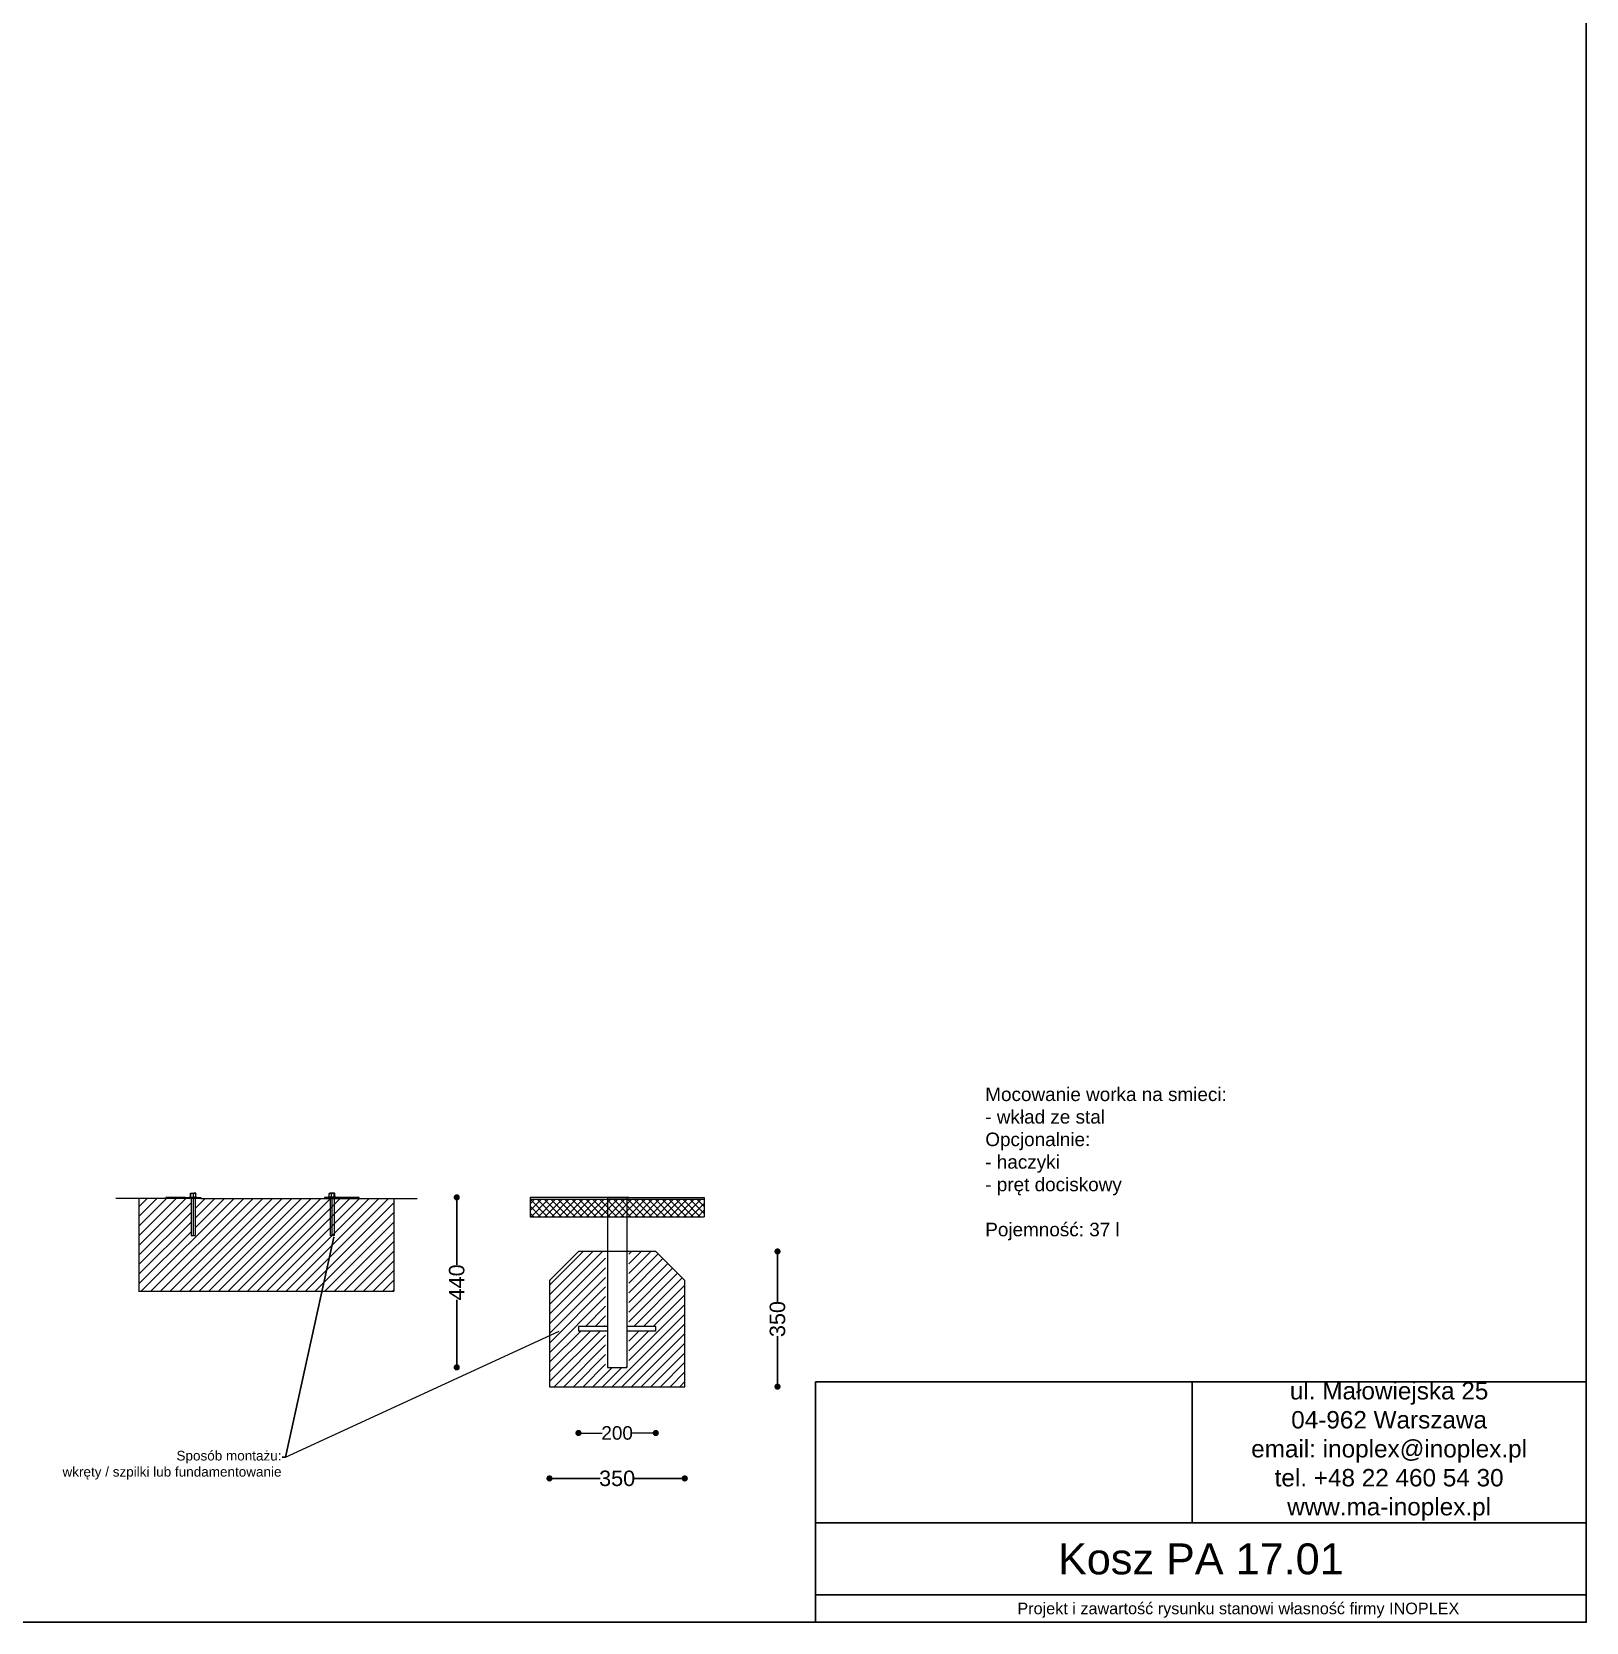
# Model space of a CAD drawing. Header units: millimetres. Extents: x 6404 to 14334, y 16216 to 24449.
# Drawn here: x 10312 to 14334, y 16216 to 20332 of the extents above; entities that cross this region are included whole.
import ezdxf
from ezdxf import colors
from ezdxf.entities.mleader import LeaderData, LeaderLine
from ezdxf.math import Vec2, Vec3

# ---------------------------------------------------------------- set-up
doc = ezdxf.new("R2010")
doc.units = ezdxf.units.MM
doc.header["$LTSCALE"] = 3
doc.layers.add('Krawędzie widoczneARTUR', color=7, linetype='Continuous', lineweight=50)
doc.layers.add('stal', color=7, linetype='Continuous', lineweight=20)
doc.styles.get("Standard").update_dxf_attribs({"font": 'arial.ttf'})
doc.dimstyles.new('MATEUSZ', dxfattribs={"dimtxt": 35, "dimasz": 16, "dimexe": 0.18, "dimexo": 0.0625, "dimgap": 0.09, "dimtad": 0, "dimdec": 0, "dimdsep": 46, "dimtxsty": 'Standard', "dimblk": 'DOT', "dimcen": 0.09, "dimse1": 1, "dimse2": 1, "dimadec": 0, "dimazin": 0, "dimtfac": 1, "dimtdec": 0, "dimtofl": 0, "dimtmove": 0, "dimatfit": 3, "dimfxl": 1, "dimtolj": 1, "dimtzin": 0, "dimlwd": 9, "dimlwe": 9, "dimarcsym": 0})
doc.dimstyles.get("Standard").update_dxf_attribs({"dimtxt": 0.18, "dimasz": 0.18, "dimexe": 0.18, "dimexo": 0.0625, "dimgap": 0.09, "dimtad": 0, "dimtih": 1, "dimtoh": 1, "dimdec": 4, "dimzin": 0, "dimdsep": 46, "dimtxsty": 'Standard', "dimcen": 0.09, "dimadec": 0, "dimazin": 0, "dimtfac": 1, "dimtdec": 4, "dimtofl": 0, "dimtmove": 0, "dimatfit": 3, "dimfxl": 1, "dimtolj": 1, "dimtzin": 0, "dimarcsym": 0})
picture_1 = doc.add_image_def('image1.png', size_in_pixel=(179, 67))

# ---------------------------------------------------------------- blocks, each defined once
blk = doc.blocks.new('_Dot')
at = {"color": 0, "linetype": 'ByBlock', "lineweight": -2}
blk.add_line((-0.5, 0), (-1, 0), dxfattribs=at)
at = {"color": 0, "linetype": 'ByBlock', "const_width": 0.5}
blk.add_lwpolyline([(-0.25, 0, 1), (0.25, 0, 1)], format="xyb", close=True, dxfattribs=at)
blk = doc.blocks.new('*D9')
at = {"color": 0, "lineweight": -2, "transparency": 16777216}
for p, q in [((11667.6, 16588), (11782.4, 16588)), ((11985.6, 16588), (11870.8, 16588))]:
    blk.add_line(p, q, dxfattribs=at)
at = {"layer": 'Defpoints', "color": 0, "transparency": 16777216}
for p in [(11651.6, 16825.5), (12001.6, 16825.5), (12001.6, 16588)]:
    blk.add_point(p, dxfattribs=at)
at = {"color": 0, "lineweight": -2, "transparency": 16777216, "xscale": 16, "yscale": 16, "zscale": 16, "rotation": 180}
blk.add_blockref('_Dot', (11651.6, 16588), dxfattribs=at)
at = {"color": 0, "lineweight": -2, "transparency": 16777216, "xscale": 16, "yscale": 16, "zscale": 16}
blk.add_blockref('_Dot', (12001.6, 16588), dxfattribs=at)
at = {"color": 0, "lineweight": 15, "transparency": 16777216, "insert": (11826.6, 16588), "char_height": 40, "attachment_point": 5}
blk.add_mtext('\\A1;350', dxfattribs=at)
blk = doc.blocks.new('*D10')
at = {"color": 0, "lineweight": -2, "transparency": 16777216}
for p, q in [((12241.6, 17159.5), (12241.6, 17044.7)), ((12241.6, 16841.5), (12241.6, 16956.3))]:
    blk.add_line(p, q, dxfattribs=at)
at = {"layer": 'Defpoints', "color": 0, "transparency": 16777216}
for p in [(12241.6, 17175.5), (12241.6, 17175.5), (12001.6, 16825.5)]:
    blk.add_point(p, dxfattribs=at)
at = {"color": 0, "lineweight": -2, "transparency": 16777216, "xscale": 16, "yscale": 16, "zscale": 16}
for p, rotation in [((12241.6, 17175.5), 90), ((12241.6, 16825.5), 270)]:
    blk.add_blockref('_Dot', p, dxfattribs=dict(at, rotation=rotation))
at = {"color": 0, "lineweight": 15, "transparency": 16777216, "insert": (12241.6, 17000.5), "char_height": 40, "attachment_point": 5, "rotation": 90}
blk.add_mtext('\\A1;350', dxfattribs=at)
blk = doc.blocks.new('*D11')
at = {"color": 0, "lineweight": -2, "transparency": 16777216}
for p, q in [((11411.6, 17299.5), (11411.6, 17140.5)), ((11411.6, 16891.5), (11411.6, 17050.4))]:
    blk.add_line(p, q, dxfattribs=at)
at = {"layer": 'Defpoints', "color": 0, "transparency": 16777216}
for p in [(11851.6, 17315.5), (11411.6, 16875.5), (11849.1, 16875.5)]:
    blk.add_point(p, dxfattribs=at)
at = {"color": 0, "lineweight": -2, "transparency": 16777216, "xscale": 16, "yscale": 16, "zscale": 16}
for p, rotation in [((11411.6, 17315.5), 90), ((11411.6, 16875.5), 270)]:
    blk.add_blockref('_Dot', p, dxfattribs=dict(at, rotation=rotation))
at = {"color": 0, "lineweight": 15, "transparency": 16777216, "insert": (11411.6, 17095.5), "char_height": 40, "attachment_point": 5, "rotation": 90}
blk.add_mtext('\\A1;440', dxfattribs=at)
blk = doc.blocks.new('*D19')
at = {"color": 0, "lineweight": 9, "transparency": 16777216}
for p, q in [((11742.6, 16705.5), (11787.6, 16705.5)), ((11910.6, 16705.5), (11865.6, 16705.5))]:
    blk.add_line(p, q, dxfattribs=at)
at = {"layer": 'Defpoints', "color": 0, "transparency": 16777216}
for p in [(11726.6, 16969.5), (11926.6, 16969.5), (11926.6, 16705.5)]:
    blk.add_point(p, dxfattribs=at)
at = {"color": 0, "lineweight": 9, "transparency": 16777216, "xscale": 16, "yscale": 16, "zscale": 16, "rotation": 180}
blk.add_blockref('_Dot', (11726.6, 16705.5), dxfattribs=at)
at = {"color": 0, "lineweight": 9, "transparency": 16777216, "xscale": 16, "yscale": 16, "zscale": 16}
blk.add_blockref('_Dot', (11926.6, 16705.5), dxfattribs=at)
at = {"color": 0, "transparency": 16777216, "insert": (11826.6, 16705.5), "char_height": 35, "attachment_point": 5}
blk.add_mtext('\\A1;200', dxfattribs=at)

msp = doc.modelspace()

# ---------------------------------------------------------------- hatches: boundary and pattern name
at = {"lineweight": 9}
h = msp.add_hatch(dxfattribs=at)
h.set_pattern_fill('JIS_WOOD', color=256, scale=25)
h.set_pattern_definition([(45, (8147.26, 15349.47), (-12.5, 12.5), [])])
h.paths.add_polyline_path([(11103.8, 17312.5), (11089.1, 17312.5), (10749.1, 17312.5), (10734.4, 17312.5), (10734.4, 17216.4), (10724.1, 17216.4), (10724.1, 17312.5), (10669.1, 17312.5), (10589.1, 17312.5), (10589.1, 17072.5), (11249.1, 17072.5), (11249.1, 17312.5), (11169.1, 17312.5), (11114.1, 17312.5), (11114.1, 17312.5), (11103.8, 17312.4)])
h = msp.add_hatch(dxfattribs=at)
h.set_pattern_fill('ANSI37', color=256, scale=4)
h.set_pattern_definition([(45, (9712.482, 15158.489), (-8.980256, 8.980256), []), (135, (9712.482, 15158.489), (-8.980256, -8.980256), [])])
h.paths.add_polyline_path([(11801.6, 17310.5), (11601.6, 17310.5), (11601.6, 17265.5), (11801.6, 17265.5)])
h.paths.add_polyline_path([(11851.6, 17310.5), (11801.6, 17310.5), (11801.6, 17265.5), (11851.6, 17265.5)])
h.paths.add_polyline_path([(12051.6, 17310.5), (11851.6, 17310.5), (11851.6, 17265.5), (12051.6, 17265.5)])
h = msp.add_hatch(dxfattribs=at)
h.set_pattern_fill('JIS_WOOD', color=256, scale=25)
h.set_pattern_definition([(45, (-5192.43, 4744.464), (-12.5, 12.5), [])])
h.paths.add_polyline_path([(11796.6, 17175.5), (11726.6, 17175.5), (11651.6, 17100.5), (11651.6, 16825.5), (11851.6, 16825.5), (12001.6, 16825.5), (12001.6, 17100.5), (11926.6, 17175.5), (11856.6, 17175.5), (11856.6, 16981.5), (11926.6, 16981.5), (11926.6, 16969.5), (11856.6, 16969.5), (11856.6, 16875.5), (11796.6, 16875.5), (11796.6, 16969.5), (11726.6, 16969.5), (11726.6, 16981.5), (11796.6, 16981.5)])

# ---------------------------------------------------------------- linework, layer by layer
for p, q in [((10669.1, 17312.5), (10529.1, 17312.5)), ((10669.1, 17312.5), (10589.1, 17312.5)), ((10589.1, 17312.5), (10589.1, 17072.5)), ((10709.1, 17315.5), (10659.1, 17315.5)), ((10659.1, 17315.5), (10659.1, 17312.5)), ((10669.1, 17315.5), (10709.1, 17315.5)), ((10669.1, 17315.5), (10749.1, 17315.5)), ((10749.1, 17312.5), (10669.1, 17312.5)), ((10749.1, 17315.5), (10749.1, 17312.5)), ((10749.1, 17315.5), (10749.1, 17312.5)), ((10749.1, 17312.5), (11089.1, 17312.5)), ((11109.1, 17315.5), (11069.1, 17315.5)), ((11069.1, 17315.5), (11069.1, 17312.5)), ((11159.1, 17315.5), (11079.1, 17315.5)), ((11079.1, 17312.5), (11159.1, 17312.5)), ((11149.1, 17315.5), (11099.1, 17315.5)), ((11119.1, 17315.5), (11159.1, 17315.5)), ((11159.1, 17312.5), (11159.1, 17315.5)), ((11159.1, 17312.5), (11309.1, 17312.5)), ((11169.1, 17312.5), (11249.1, 17312.5)), ((11249.1, 17312.5), (11249.1, 17072.5)), ((11801.6, 17315.5), (11601.6, 17315.5)), ((11601.6, 17315.5), (11601.6, 17265.5)), ((11601.6, 17315.5), (11601.6, 17310.5)), ((11601.6, 17310.5), (12051.6, 17310.5)), ((11856.6, 17315.5), (11796.6, 17315.5)), ((11851.6, 17315.5), (11801.6, 17315.5)), ((11801.6, 17315.5), (11851.6, 17315.5)), ((11801.6, 17315.5), (11801.6, 16875.5)), ((11851.6, 17315.5), (12051.6, 17315.5)), ((11851.6, 17315.5), (11851.6, 16875.5)), ((12051.6, 17315.5), (12051.6, 17265.5)), ((11601.6, 17265.5), (12051.6, 17265.5)), ((11651.6, 17100.5), (11726.6, 17175.5)), ((11926.6, 17175.5), (11726.6, 17175.5)), ((12001.6, 17100.5), (11926.6, 17175.5)), ((11651.6, 17100.5), (11651.6, 16825.5)), ((12001.6, 16825.5), (12001.6, 17100.5)), ((10588, 17072.5), (11249.1, 17072.5)), ((11651.6, 16825.5), (11851.6, 16825.5)), ((11851.6, 16825.5), (12001.6, 16825.5))]:
    msp.add_line(p, q, dxfattribs=at)
at = {"lineweight": 15}
msp.add_line((10968.2, 16643.2), (11676.6, 16969.5), dxfattribs=at)
for p, q in [((12340.1, 16473), (12340.1, 16837.6)), ((12533.9, 16837.6), (14334, 16837.6)), ((14334, 16837.6), (14334, 16473)), ((12340.1, 16473), (12340.1, 16215.9)), ((14334, 16473), (12533.9, 16473)), ((14333.8, 16286.4), (12340.1, 16286.4))]:
    msp.add_line(p, q)
msp.add_lwpolyline([(6403.7, 24449), (14334, 24449), (14334, 16215.9), (6403.7, 16215.9)], close=True)
at = {"layer": 'Krawędzie widoczneARTUR', "lineweight": 9}
for p, q in [((10719.1, 17316.4), (10739.4, 17316.4)), ((10719.1, 17316.4), (10719.1, 17315.5)), ((10722.3, 17317.2), (10722.3, 17324.2)), ((10723.1, 17326.7), (10735, 17326.7)), ((10723.4, 17317.2), (10723.4, 17324.2)), ((10724.4, 17316.4), (10724.4, 17315.5)), ((10730.4, 17317.2), (10730.4, 17324.2)), ((10735, 17326.7), (10735.5, 17326.7)), ((10736.3, 17317.2), (10736.3, 17324.2)), ((11099.1, 17316.4), (11078.8, 17316.4)), ((11081.9, 17317.2), (11081.9, 17324.2)), ((11083.2, 17326.7), (11082.6, 17326.7)), ((11095.1, 17326.7), (11083.2, 17326.7)), ((11087.8, 17317.2), (11087.8, 17324.2)), ((11093.8, 17316.4), (11093.8, 17315.5)), ((11094.8, 17317.2), (11094.8, 17324.2)), ((11095.9, 17317.2), (11095.9, 17324.2)), ((11099.1, 17316.4), (11099.1, 17315.5)), ((11726.6, 16981.5), (11726.6, 16969.5)), ((11801.6, 16981.5), (11726.6, 16981.5)), ((11801.6, 16969.5), (11726.6, 16969.5)), ((11926.6, 16981.5), (11851.6, 16981.5)), ((11926.6, 16969.5), (11851.6, 16969.5)), ((11926.6, 16969.5), (11926.6, 16981.5)), ((11801.6, 16875.5), (11851.6, 16875.5)), ((11804.1, 16875.5), (11801.6, 16875.5)), ((11851.6, 16875.5), (11849.1, 16875.5))]:
    msp.add_line(p, q, dxfattribs=at)
at = {"layer": 'Krawędzie widoczneARTUR', "lineweight": 9, "flags": 128}
for points in [[(10722.3, 17324.2), (10722.3, 17324.5), (10722.3, 17324.9), (10722.4, 17325.2), (10722.4, 17325.5), (10722.5, 17325.7), (10722.5, 17325.9), (10722.6, 17326.1), (10722.6, 17326.2), (10722.7, 17326.3), (10722.7, 17326.4), (10722.8, 17326.4), (10722.8, 17326.4), (10722.9, 17326.4), (10723, 17326.4), (10723, 17326.3), (10723.1, 17326.2), (10723.1, 17326.1), (10723.2, 17325.9), (10723.2, 17325.7), (10723.3, 17325.5), (10723.3, 17325.2), (10723.3, 17324.9), (10723.4, 17324.5), (10723.4, 17324.2)], [(10722.3, 17317.2), (10722.3, 17317.1), (10722.3, 17317.1), (10722.3, 17317.1), (10722.3, 17317.1), (10722.3, 17317), (10722.3, 17317), (10722.3, 17317), (10722.3, 17316.9), (10722.3, 17316.9), (10722.3, 17316.9), (10722.3, 17316.8), (10722.3, 17316.8), (10722.3, 17316.8), (10722.3, 17316.7), (10722.4, 17316.7), (10722.4, 17316.7), (10722.4, 17316.6), (10722.4, 17316.6), (10722.4, 17316.6), (10722.4, 17316.5), (10722.4, 17316.5), (10722.4, 17316.5), (10722.4, 17316.5), (10722.5, 17316.4)], [(10723.1, 17326.7), (10722.9, 17326.5), (10722.7, 17326.4)], [(10723.4, 17324.2), (10723.5, 17324.5), (10723.7, 17324.9), (10723.9, 17325.2), (10724.2, 17325.5), (10724.4, 17325.7), (10724.7, 17325.9), (10725.1, 17326.1), (10725.4, 17326.2), (10725.8, 17326.3), (10726.1, 17326.4), (10726.5, 17326.4), (10726.9, 17326.4), (10727.2, 17326.4), (10727.6, 17326.4), (10728, 17326.3), (10728.3, 17326.2), (10728.7, 17326.1), (10729, 17325.9), (10729.3, 17325.7), (10729.6, 17325.5), (10729.9, 17325.2), (10730.1, 17324.9), (10730.3, 17324.5), (10730.4, 17324.2)], [(10723.4, 17317.2), (10723.4, 17317.1), (10723.4, 17317.1), (10723.4, 17317.1), (10723.4, 17317.1), (10723.4, 17317), (10723.4, 17317), (10723.4, 17317), (10723.4, 17316.9), (10723.4, 17316.9), (10723.4, 17316.9), (10723.4, 17316.8), (10723.4, 17316.8), (10723.4, 17316.8), (10723.4, 17316.7), (10723.4, 17316.7), (10723.5, 17316.7), (10723.5, 17316.6), (10723.5, 17316.6), (10723.5, 17316.6), (10723.5, 17316.5), (10723.5, 17316.5), (10723.5, 17316.5), (10723.5, 17316.5), (10723.5, 17316.4)], [(10736.1, 17324.8), (10735.9, 17325.1), (10735.8, 17325.3), (10735.6, 17325.6), (10735.4, 17325.8), (10735.2, 17325.9), (10734.9, 17326.1), (10734.7, 17326.2), (10734.5, 17326.3), (10734.2, 17326.3), (10734, 17326.4), (10733.7, 17326.4), (10733.4, 17326.4), (10733.2, 17326.4), (10732.9, 17326.4), (10732.7, 17326.4), (10732.4, 17326.3), (10732.2, 17326.3), (10731.9, 17326.2), (10731.7, 17326), (10731.4, 17325.8), (10731.1, 17325.5), (10730.8, 17325.1), (10730.6, 17324.7), (10730.4, 17324.2)], [(10730.4, 17317.2), (10730.4, 17317.1), (10730.4, 17317.1), (10730.4, 17317.1), (10730.4, 17317.1), (10730.4, 17317), (10730.4, 17317), (10730.4, 17317), (10730.4, 17316.9), (10730.4, 17316.9), (10730.4, 17316.9), (10730.4, 17316.8), (10730.4, 17316.8), (10730.4, 17316.8), (10730.4, 17316.7), (10730.4, 17316.7), (10730.4, 17316.7), (10730.4, 17316.6), (10730.4, 17316.6), (10730.4, 17316.6), (10730.4, 17316.5), (10730.4, 17316.5), (10730.4, 17316.5), (10730.4, 17316.5), (10730.4, 17316.4)], [(10735.9, 17326.4), (10735.7, 17326.5), (10735.5, 17326.7)], [(10736.3, 17324.2), (10736.3, 17324.3), (10736.3, 17324.5), (10736.3, 17324.6), (10736.3, 17324.7), (10736.3, 17324.9), (10736.2, 17325), (10736.2, 17325.1), (10736.2, 17325.3), (10736.2, 17325.4), (10736.2, 17325.5), (10736.2, 17325.6), (10736.1, 17325.7), (10736.1, 17325.8), (10736.1, 17325.9), (10736.1, 17325.9), (10736.1, 17326), (10736, 17326.1), (10736, 17326.1), (10736, 17326.2), (10736, 17326.2), (10736, 17326.3), (10735.9, 17326.3), (10735.9, 17326.3), (10735.9, 17326.4)], [(10736.1, 17324.8), (10736.1, 17324.8), (10736.1, 17324.7), (10736.1, 17324.7), (10736.1, 17324.7), (10736.1, 17324.7), (10736.1, 17324.6), (10736.2, 17324.6), (10736.2, 17324.6), (10736.2, 17324.6), (10736.2, 17324.5), (10736.2, 17324.5), (10736.2, 17324.5), (10736.2, 17324.5), (10736.2, 17324.4), (10736.2, 17324.4), (10736.2, 17324.4), (10736.2, 17324.4), (10736.3, 17324.3), (10736.3, 17324.3), (10736.3, 17324.3), (10736.3, 17324.2), (10736.3, 17324.2), (10736.3, 17324.2), (10736.3, 17324.2)], [(10736.3, 17317.2), (10736.3, 17317.1), (10736.3, 17317.1), (10736.3, 17317.1), (10736.3, 17317.1), (10736.3, 17317), (10736.3, 17317), (10736.3, 17317), (10736.3, 17316.9), (10736.3, 17316.9), (10736.3, 17316.9), (10736.3, 17316.8), (10736.3, 17316.8), (10736.3, 17316.8), (10736.3, 17316.7), (10736.2, 17316.7), (10736.2, 17316.7), (10736.2, 17316.6), (10736.2, 17316.6), (10736.2, 17316.6), (10736.2, 17316.5), (10736.2, 17316.5), (10736.2, 17316.5), (10736.2, 17316.5), (10736.1, 17316.4)], [(11081.9, 17324.2), (11081.9, 17324.3), (11081.9, 17324.5), (11081.9, 17324.6), (11081.9, 17324.7), (11081.9, 17324.9), (11081.9, 17325), (11081.9, 17325.1), (11081.9, 17325.3), (11082, 17325.4), (11082, 17325.5), (11082, 17325.6), (11082, 17325.7), (11082, 17325.8), (11082.1, 17325.9), (11082.1, 17325.9), (11082.1, 17326), (11082.1, 17326.1), (11082.1, 17326.1), (11082.2, 17326.2), (11082.2, 17326.2), (11082.2, 17326.3), (11082.2, 17326.3), (11082.2, 17326.3), (11082.3, 17326.4)], [(11082.1, 17324.8), (11082.1, 17324.8), (11082.1, 17324.7), (11082, 17324.7), (11082, 17324.7), (11082, 17324.7), (11082, 17324.6), (11082, 17324.6), (11082, 17324.6), (11082, 17324.6), (11082, 17324.5), (11082, 17324.5), (11082, 17324.5), (11081.9, 17324.5), (11081.9, 17324.4), (11081.9, 17324.4), (11081.9, 17324.4), (11081.9, 17324.4), (11081.9, 17324.3), (11081.9, 17324.3), (11081.9, 17324.3), (11081.9, 17324.2), (11081.9, 17324.2), (11081.9, 17324.2), (11081.9, 17324.2)], [(11081.9, 17317.2), (11081.9, 17317.1), (11081.9, 17317.1), (11081.9, 17317.1), (11081.9, 17317.1), (11081.9, 17317), (11081.9, 17317), (11081.9, 17317), (11081.9, 17316.9), (11081.9, 17316.9), (11081.9, 17316.9), (11081.9, 17316.8), (11081.9, 17316.8), (11081.9, 17316.8), (11081.9, 17316.7), (11081.9, 17316.7), (11081.9, 17316.7), (11081.9, 17316.6), (11081.9, 17316.6), (11082, 17316.6), (11082, 17316.5), (11082, 17316.5), (11082, 17316.5), (11082, 17316.5), (11082, 17316.4)], [(11082.1, 17324.8), (11082.2, 17325.1), (11082.4, 17325.3), (11082.6, 17325.6), (11082.8, 17325.8), (11083, 17325.9), (11083.2, 17326.1), (11083.4, 17326.2), (11083.7, 17326.3), (11083.9, 17326.3), (11084.2, 17326.4), (11084.5, 17326.4), (11084.7, 17326.4), (11085, 17326.4), (11085.2, 17326.4), (11085.5, 17326.4), (11085.7, 17326.3), (11086, 17326.3), (11086.2, 17326.2), (11086.5, 17326), (11086.8, 17325.8), (11087.1, 17325.5), (11087.4, 17325.1), (11087.6, 17324.7), (11087.8, 17324.2)], [(11082.3, 17326.4), (11082.4, 17326.5), (11082.6, 17326.7)], [(11094.8, 17324.2), (11094.6, 17324.5), (11094.5, 17324.9), (11094.2, 17325.2), (11094, 17325.5), (11093.7, 17325.7), (11093.4, 17325.9), (11093.1, 17326.1), (11092.7, 17326.2), (11092.4, 17326.3), (11092, 17326.4), (11091.7, 17326.4), (11091.3, 17326.4), (11090.9, 17326.4), (11090.5, 17326.4), (11090.2, 17326.3), (11089.8, 17326.2), (11089.5, 17326.1), (11089.1, 17325.9), (11088.8, 17325.7), (11088.5, 17325.5), (11088.3, 17325.2), (11088.1, 17324.9), (11087.9, 17324.5), (11087.8, 17324.2)], [(11087.8, 17317.2), (11087.8, 17317.1), (11087.8, 17317.1), (11087.8, 17317.1), (11087.8, 17317.1), (11087.8, 17317), (11087.8, 17317), (11087.8, 17317), (11087.8, 17316.9), (11087.8, 17316.9), (11087.8, 17316.9), (11087.8, 17316.8), (11087.8, 17316.8), (11087.8, 17316.8), (11087.8, 17316.7), (11087.8, 17316.7), (11087.8, 17316.7), (11087.8, 17316.6), (11087.8, 17316.6), (11087.8, 17316.6), (11087.8, 17316.5), (11087.8, 17316.5), (11087.8, 17316.5), (11087.8, 17316.5), (11087.8, 17316.4)], [(11094.8, 17317.2), (11094.8, 17317.1), (11094.8, 17317.1), (11094.8, 17317.1), (11094.8, 17317.1), (11094.8, 17317), (11094.8, 17317), (11094.8, 17317), (11094.7, 17316.9), (11094.7, 17316.9), (11094.7, 17316.9), (11094.7, 17316.8), (11094.7, 17316.8), (11094.7, 17316.8), (11094.7, 17316.7), (11094.7, 17316.7), (11094.7, 17316.7), (11094.7, 17316.6), (11094.7, 17316.6), (11094.7, 17316.6), (11094.7, 17316.5), (11094.7, 17316.5), (11094.7, 17316.5), (11094.6, 17316.5), (11094.6, 17316.4)], [(11095.9, 17324.2), (11095.8, 17324.5), (11095.8, 17324.9), (11095.8, 17325.2), (11095.7, 17325.5), (11095.7, 17325.7), (11095.6, 17325.9), (11095.6, 17326.1), (11095.5, 17326.2), (11095.5, 17326.3), (11095.4, 17326.4), (11095.4, 17326.4), (11095.3, 17326.4), (11095.3, 17326.4), (11095.2, 17326.4), (11095.1, 17326.3), (11095.1, 17326.2), (11095, 17326.1), (11095, 17325.9), (11094.9, 17325.7), (11094.9, 17325.5), (11094.8, 17325.2), (11094.8, 17324.9), (11094.8, 17324.5), (11094.8, 17324.2)], [(11095.1, 17326.7), (11095.3, 17326.5), (11095.5, 17326.4)], [(11095.9, 17317.2), (11095.9, 17317.1), (11095.9, 17317.1), (11095.9, 17317.1), (11095.9, 17317.1), (11095.9, 17317), (11095.9, 17317), (11095.9, 17317), (11095.8, 17316.9), (11095.8, 17316.9), (11095.8, 17316.9), (11095.8, 17316.8), (11095.8, 17316.8), (11095.8, 17316.8), (11095.8, 17316.7), (11095.8, 17316.7), (11095.8, 17316.7), (11095.8, 17316.6), (11095.8, 17316.6), (11095.8, 17316.6), (11095.8, 17316.5), (11095.7, 17316.5), (11095.7, 17316.5), (11095.7, 17316.5), (11095.7, 17316.4)]]:
    msp.add_lwpolyline(points, dxfattribs=at)
at = {"layer": 'stal', "lineweight": 9}
for p, q in [((10719.1, 17315.5), (10724.1, 17315.5)), ((10724.1, 17315.5), (10724.1, 17216.4)), ((10724.1, 17315.5), (10729.4, 17315.5)), ((10729.4, 17315.5), (10729.4, 17216.4)), ((10736.1, 17316.4), (10733.1, 17316.4)), ((10739.4, 17315.5), (10734.4, 17315.5)), ((10734.4, 17315.5), (10734.4, 17216.4)), ((10739.4, 17316.4), (10739.4, 17315.5)), ((11078.8, 17316.4), (11078.8, 17315.5)), ((11078.8, 17315.5), (11083.8, 17315.5)), ((11082, 17316.4), (11085, 17316.4)), ((11083.8, 17315.5), (11083.8, 17216.4)), ((11094.1, 17315.5), (11088.8, 17315.5)), ((11088.8, 17315.5), (11088.8, 17216.4)), ((11099.1, 17315.5), (11094.1, 17315.5)), ((11094.1, 17315.5), (11094.1, 17216.4)), ((10724.1, 17216.4), (10734.4, 17216.4)), ((11094.1, 17216.4), (11083.8, 17216.4))]:
    msp.add_line(p, q, dxfattribs=at)

# ---------------------------------------------------------------- texts
for s, width, gutter_width, heights, insert, char_height, attachment_point in [('Mocowanie worka na smieci:\\P- wkład ze stal\\POpcjonalnie:\\P- haczyki\\P- pręt dociskowy\\P\\PPojemność: 37 l', 1077.823, 1, [0], (12779.2, 17599.8), 35, 1), ('ul. Małowiejska 25\\P04-962 Warszawa\\Pemail: inoplex@inoplex.pl\\Ptel. +48 22 460 54 30\\Pwww.ma-inoplex.pl', 1019.877, 1, [432.7], (13824.1, 16658.1), 45, 5), ('Kosz PA 17.01', 1993.625, 1, [0], (13337, 16379.2), 80, 5), ('Projekt i zawartość rysunku stanowi własność firmy INOPLEX ', 1800.088, 12.5, [70.5], (13434, 16247), 30, 5)]:
    msp.add_mtext_dynamic_manual_height_columns(s, width=width, gutter_width=gutter_width, heights=heights, dxfattribs=dict(insert=insert, char_height=char_height, attachment_point=attachment_point))

# ---------------------------------------------------------------- dimensions: what is measured, and where the dimension line sits
at = {"lineweight": 15}
for base, p1, p2, picture, middle in [((11411.6, 16875.5), (11851.6, 17315.5), (11849.1, 16875.5), '*D11', (11411.6, 17095.5)), ((12241.6, 17175.5), (12001.6, 16825.5), (12241.6, 17175.5), '*D10', (12241.6, 17000.5))]:
    dim = msp.add_linear_dim(base=base, p1=p1, p2=p2, angle=90, dimstyle='Standard', override={"dimtxt": 40, "dimasz": 16, "dimtih": 0, "dimtoh": 0, "dimdec": 0, "dimblk": 'Dot', "dimse1": 1, "dimse2": 1, "dimtdec": 0}, dxfattribs=at)
    dim.commit()
    dim.dimension.update_dxf_attribs({"geometry": picture, "text_midpoint": middle})
dim = msp.add_linear_dim(base=(11926.6, 16705.5), p1=(11726.6, 16969.5), p2=(11926.6, 16969.5), dimstyle='MATEUSZ')
dim.commit()
dim.dimension.update_dxf_attribs({"geometry": '*D19', "text_midpoint": (11826.6, 16705.5)})
dim = msp.add_linear_dim(base=(12001.6, 16588), p1=(11651.6, 16825.5), p2=(12001.6, 16825.5), dimstyle='Standard', override={"dimtxt": 40, "dimasz": 16, "dimtih": 0, "dimtoh": 0, "dimdec": 0, "dimblk": 'Dot', "dimse1": 1, "dimse2": 1, "dimtdec": 0}, dxfattribs=at)
dim.commit()
dim.dimension.update_dxf_attribs({"geometry": '*D9', "text_midpoint": (11826.6, 16588)})

# ---------------------------------------------------------------- pictures from other files: only their frames are drawn
image = msp.add_image(picture_1, insert=(12340.1, 16473), size_in_units=(974, 364.6))
image.dxf.flags = 7

# ---------------------------------------------------------------- leaders
ml = msp.add_multileader_mtext('Standard', dxfattribs=at)
ml.set_content('Sposób montażu:\\Pwkręty / szpilki lub fundamentowanie', color=256)
ml.set_leader_properties()
ml.build(insert=Vec2(0, 0))
ctx = ml.context
ctx.base_point, ctx.char_height, ctx.plane_origin = Vec3(10391, 16643.2), 25, Vec3(11114.1, 17216.4)
ctx.text_align_type = 2
notes = []
notes.append((ctx, [(1, (1, 1, 0), (10968.2, 16643.2), (-1, 0), 8, [(0, [(11094.1, 17216.4)], 0, [])])]))
ctx.mtext.insert, ctx.mtext.alignment, ctx.mtext.flow_direction = Vec3(10958.2, 16659.4), 3, 5
for ctx, leaders in notes:
    for number, flags, end, landing, length, lines in leaders:
        leader = LeaderData()
        leader.index, (leader.has_last_leader_line, leader.has_dogleg_vector, leader.attachment_direction) = number, flags
        leader.last_leader_point, leader.dogleg_vector, leader.dogleg_length = Vec3(end), Vec3(landing), length
        for number, points, colour, breaks in lines:
            line = LeaderLine()
            line.index, line.vertices, line.color, line.breaks = number, Vec3.list(points), colors.encode_raw_color(colour), breaks
            leader.lines.append(line)
        ctx.leaders.append(leader)

doc.saveas('drawing.dxf')
